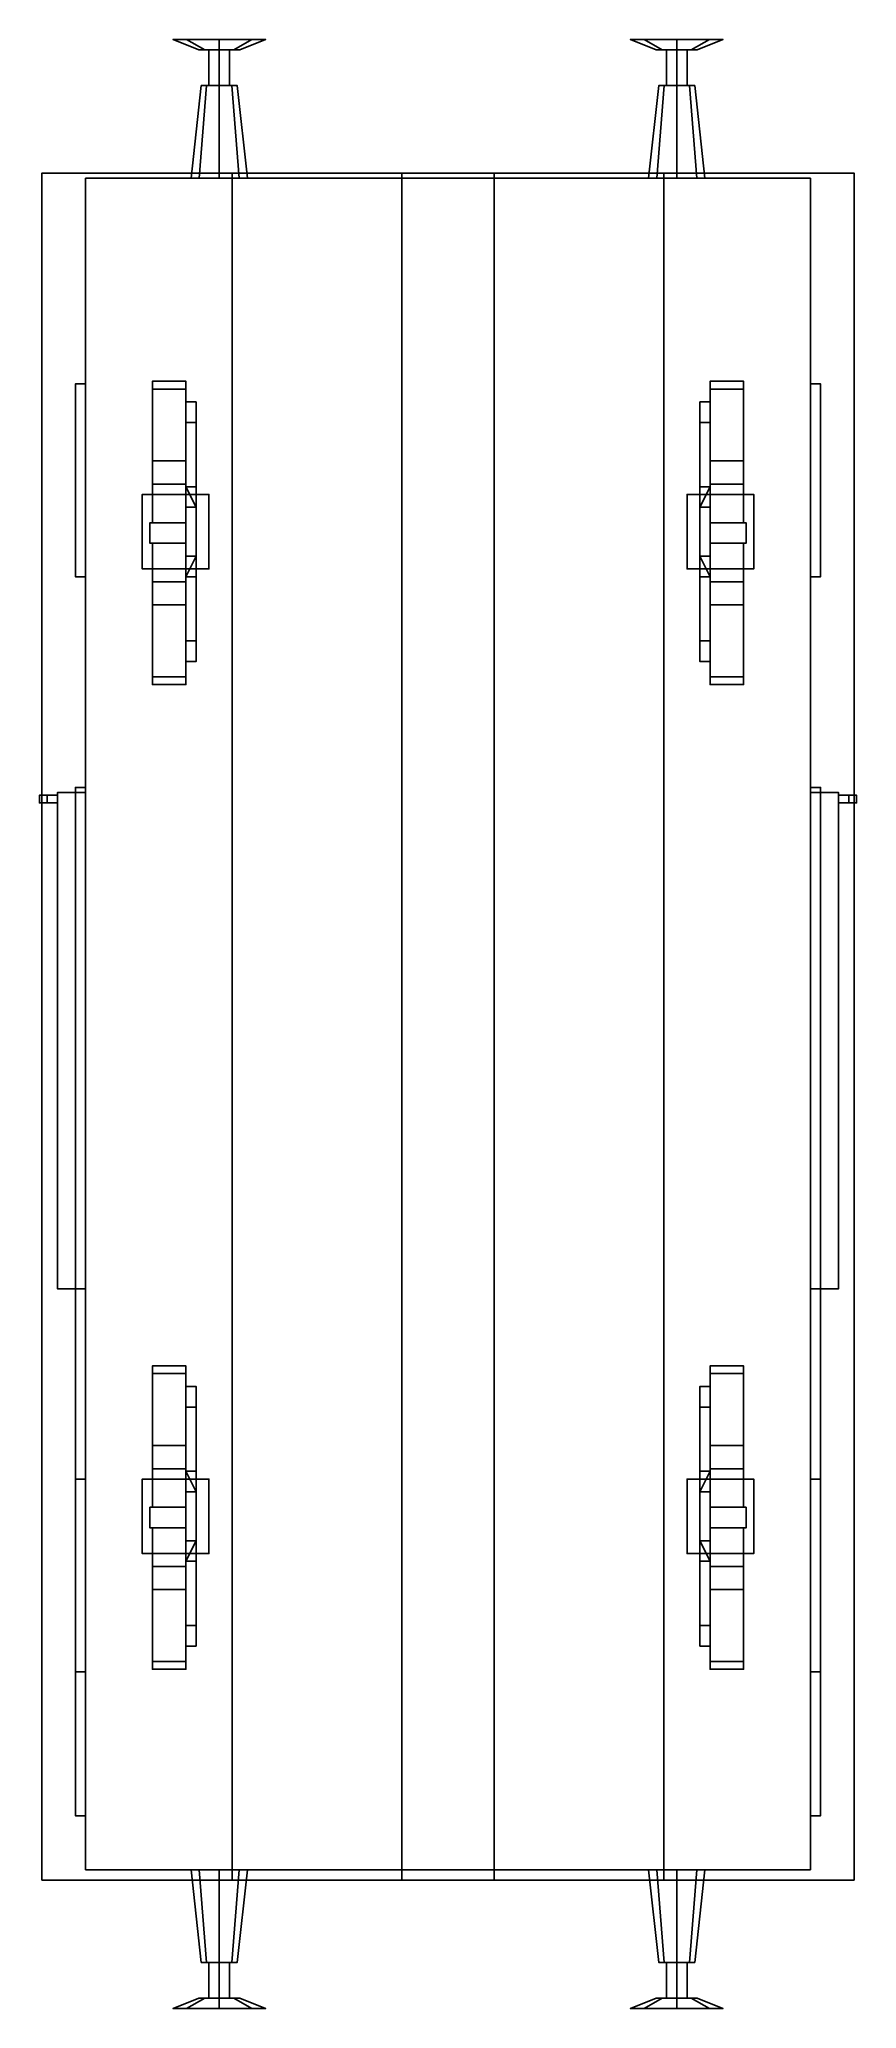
# Model space of a CAD drawing. Extents: x -1.59 to 1.59, y -3.83 to 3.83.
import ezdxf

# ---------------------------------------------------------------- set-up
doc = ezdxf.new("R2010")
doc.units = 0
doc.layers.get('0').update_dxf_attribs({"linetype": 'CONTINUOUS'})
doc.layers.add('BUFFER', color=1, linetype='CONTINUOUS')

msp = doc.modelspace()

# ---------------------------------------------------------------- linework, layer by layer
for points in [[(-1.58, 3.31, 3.48), (-1.58, -3.33, 3.48), (-0.84, -3.33, 3.61), (-0.84, 3.31, 3.61)], [(0.84, 3.31, 3.61), (1.58, 3.31, 3.48), (-1.58, 3.31, 3.48), (-0.84, 3.31, 3.61)], [(1.58, 3.31, 3.48), (1.58, -3.33, 3.48), (-1.58, -3.33, 3.48), (-1.58, 3.31, 3.48)], [(-0.84, 3.31, 3.61), (-0.84, -3.33, 3.61), (0.84, -3.33, 3.61), (0.84, 3.31, 3.61)], [(0.18, 3.31, 3.67), (0.84, 3.31, 3.61), (-0.84, 3.31, 3.61), (-0.18, 3.31, 3.67)], [(-0.84, 3.31, 3.61), (-0.84, -3.33, 3.61), (-0.18, -3.33, 3.67), (-0.18, 3.31, 3.67)], [(0.84, 3.31, 3.61), (0.84, -3.33, 3.61), (-0.84, -3.33, 3.61), (-0.84, 3.31, 3.61)], [(-0.18, 3.31, 3.67), (-0.18, -3.33, 3.67), (0.18, -3.33, 3.67), (0.18, 3.31, 3.67)], [(0.18, -3.33, 3.67), (0.84, -3.33, 3.61), (0.84, 3.31, 3.61), (0.18, 3.31, 3.67)], [(0.84, -3.33, 3.61), (1.58, -3.33, 3.48), (1.58, 3.31, 3.48), (0.84, 3.31, 3.61)], [(-1.41, 3.29, 0.96), (-1.41, -3.29, 0.96), (-1.41, -3.29, 3.48), (-1.41, 3.29, 3.48)], [(1.41, 3.29, 3.48), (1.41, 3.29, 0.96), (-1.41, 3.29, 0.96), (-1.41, 3.29, 3.48)], [(1.41, 3.29, 0.96), (1.41, -3.29, 0.96), (-1.41, -3.29, 0.96), (-1.41, 3.29, 0.96)], [(1.41, -3.29, 3.48), (1.41, -3.29, 0.96), (1.41, 3.29, 0.96), (1.41, 3.29, 3.48)], [(-1.45, 2.49, 2.98), (-1.45, 1.74, 2.98), (-1.45, 1.74, 3.41), (-1.45, 2.49, 3.41)], [(-1.41, 2.49, 3.41), (-1.41, 2.49, 2.98), (-1.45, 2.49, 2.98), (-1.45, 2.49, 3.41)], [(-1.41, 2.49, 2.98), (-1.41, 1.74, 2.98), (-1.45, 1.74, 2.98), (-1.45, 2.49, 2.98)], [(-1.45, 2.49, 3.41), (-1.45, 1.74, 3.41), (-1.41, 1.74, 3.41), (-1.41, 2.49, 3.41)], [(-1.02, 2.5, 0.96), (-1.02, 2.1, 0.72), (-1.15, 2.1, 0.72), (-1.15, 2.5, 0.96)], [(-1.15, 2.5, 0.96), (-1.15, 2.1, 0.72), (-1.15, 2.19, 0.84), (-1.15, 2.47, 0.96)], [(-1.15, 2.47, 0.96), (-1.15, 2.19, 0.84), (-1.02, 2.19, 0.84), (-1.02, 2.47, 0.96)], [(-1.02, 2.19, 0.84), (-1.02, 2.1, 0.72), (-1.02, 2.5, 0.96), (-1.02, 2.47, 0.96)], [(1.02, 2.5, 0.96), (1.02, 2.1, 0.72), (1.02, 2.19, 0.84), (1.02, 2.47, 0.96)], [(1.15, 2.5, 0.96), (1.15, 2.1, 0.72), (1.02, 2.1, 0.72), (1.02, 2.5, 0.96)], [(1.02, 2.47, 0.96), (1.02, 2.19, 0.84), (1.15, 2.19, 0.84), (1.15, 2.47, 0.96)], [(1.15, 2.19, 0.84), (1.15, 2.1, 0.72), (1.15, 2.5, 0.96), (1.15, 2.47, 0.96)], [(1.45, 2.49, 3.41), (1.45, 2.49, 2.98), (1.41, 2.49, 2.98), (1.41, 2.49, 3.41)], [(1.45, 2.49, 2.98), (1.45, 1.74, 2.98), (1.41, 1.74, 2.98), (1.41, 2.49, 2.98)], [(1.41, 2.49, 3.41), (1.41, 1.74, 3.41), (1.45, 1.74, 3.41), (1.45, 2.49, 3.41)], [(1.45, 1.74, 3.41), (1.45, 1.74, 2.98), (1.45, 2.49, 2.98), (1.45, 2.49, 3.41)], [(-1.02, 2.42, 0.96), (-1.02, 2.09, 0.43), (-1.02, 2.09, 0.57), (-1.02, 2.34, 0.96)], [(-0.98, 2.42, 0.96), (-0.98, 2.09, 0.43), (-1.02, 2.09, 0.43), (-1.02, 2.42, 0.96)], [(-0.98, 2.09, 0.57), (-0.98, 2.09, 0.43), (-0.98, 2.42, 0.96), (-0.98, 2.34, 0.96)], [(0.98, 2.42, 0.96), (0.98, 2.09, 0.43), (0.98, 2.09, 0.57), (0.98, 2.34, 0.96)], [(1.02, 2.42, 0.96), (1.02, 2.09, 0.43), (0.98, 2.09, 0.43), (0.98, 2.42, 0.96)], [(1.02, 2.09, 0.57), (1.02, 2.09, 0.43), (1.02, 2.42, 0.96), (1.02, 2.34, 0.96)], [(-1.02, 2.34, 0.96), (-1.02, 2.09, 0.57), (-0.98, 2.09, 0.57), (-0.98, 2.34, 0.96)], [(0.98, 2.34, 0.96), (0.98, 2.09, 0.57), (1.02, 2.09, 0.57), (1.02, 2.34, 0.96)], [(-1.15, 2.19, 0.84), (-1.15, 1.95, 0.84), (-1.02, 1.95, 0.84), (-1.02, 2.19, 0.84)], [(-1.15, 2.1, 0.72), (-1.15, 1.95, 0.72), (-1.15, 1.95, 0.84), (-1.15, 2.19, 0.84)], [(1.02, 2.1, 0.72), (1.02, 1.95, 0.72), (1.02, 1.95, 0.84), (1.02, 2.19, 0.84)], [(1.02, 2.19, 0.84), (1.02, 1.95, 0.84), (1.15, 1.95, 0.84), (1.15, 2.19, 0.84)], [(1.15, 1.95, 0.84), (1.15, 1.95, 0.72), (1.15, 2.1, 0.72), (1.15, 2.19, 0.84)], [(-1.02, 2.1, 0.72), (-1.02, 1.95, 0.72), (-1.15, 1.95, 0.72), (-1.15, 2.1, 0.72)], [(-0.98, 2.09, 0.96), (-0.98, 2.09, 0.31), (-1.02, 2.09, 0.31), (-1.02, 2.09, 0.96)], [(-1.02, 2.09, 0.96), (-1.02, 2.09, 0.76), (-1.02, 2.01, 0.76), (-1.02, 2.01, 0.96)], [(-1.02, 2.09, 0.76), (-1.02, 2.09, 0.31), (-1.02, 1.74, 0.31), (-1.02, 1.74, 0.76)], [(-1.02, 1.74, 0.31), (-1.02, 2.09, 0.31), (-0.98, 2.09, 0.31), (-0.98, 1.74, 0.31)], [(-0.98, 1.82, 0.76), (-0.98, 2.01, 0.76), (-1.02, 2.09, 0.76), (-1.02, 1.74, 0.76)], [(-0.98, 2.01, 0.76), (-0.98, 2.09, 0.76), (-0.98, 2.09, 0.96), (-0.98, 2.01, 0.96)], [(-0.98, 1.74, 0.31), (-0.98, 2.09, 0.31), (-0.98, 2.09, 0.76), (-0.98, 1.74, 0.76)], [(0.98, 2.09, 0.31), (0.98, 1.74, 0.31), (0.98, 1.74, 0.76), (0.98, 2.09, 0.76)], [(1.02, 2.09, 0.96), (1.02, 2.09, 0.31), (0.98, 2.09, 0.31), (0.98, 2.09, 0.96)], [(1.02, 2.09, 0.31), (1.02, 1.74, 0.31), (0.98, 1.74, 0.31), (0.98, 2.09, 0.31)], [(0.98, 2.01, 0.76), (0.98, 1.82, 0.76), (1.02, 1.74, 0.76), (1.02, 2.09, 0.76)], [(0.98, 2.09, 0.76), (0.98, 2.01, 0.76), (0.98, 2.01, 0.96), (0.98, 2.09, 0.96)], [(1.15, 2.1, 0.72), (1.15, 1.95, 0.72), (1.02, 1.95, 0.72), (1.02, 2.1, 0.72)], [(1.02, 1.74, 0.76), (1.02, 1.74, 0.31), (1.02, 2.09, 0.31), (1.02, 2.09, 0.76)], [(1.02, 2.01, 0.96), (1.02, 2.01, 0.76), (1.02, 2.09, 0.76), (1.02, 2.09, 0.96)], [(-1.19, 2.06, 0.71), (-1.19, 2.06, 0.43), (-1.19, 1.77, 0.43), (-1.19, 1.77, 0.71)], [(-0.93, 2.06, 0.71), (-0.93, 2.06, 0.43), (-1.19, 2.06, 0.43), (-1.19, 2.06, 0.71)], [(-1.19, 1.77, 0.43), (-1.19, 2.06, 0.43), (-0.93, 2.06, 0.43), (-0.93, 1.77, 0.43)], [(-0.93, 1.77, 0.71), (-0.93, 2.06, 0.71), (-1.19, 2.06, 0.71), (-1.19, 1.77, 0.71)], [(-1.02, 2.01, 0.96), (-1.02, 2.01, 0.76), (-0.98, 2.01, 0.76), (-0.98, 2.01, 0.96)], [(-0.93, 1.77, 0.43), (-0.93, 2.06, 0.43), (-0.93, 2.06, 0.71), (-0.93, 1.77, 0.71)], [(0.93, 2.06, 0.43), (0.93, 1.77, 0.43), (0.93, 1.77, 0.71), (0.93, 2.06, 0.71)], [(1.19, 2.06, 0.71), (1.19, 2.06, 0.43), (0.93, 2.06, 0.43), (0.93, 2.06, 0.71)], [(1.19, 2.06, 0.43), (1.19, 1.77, 0.43), (0.93, 1.77, 0.43), (0.93, 2.06, 0.43)], [(0.93, 2.06, 0.71), (0.93, 1.77, 0.71), (1.19, 1.77, 0.71), (1.19, 2.06, 0.71)], [(0.98, 2.01, 0.96), (0.98, 2.01, 0.76), (1.02, 2.01, 0.76), (1.02, 2.01, 0.96)], [(1.19, 1.77, 0.71), (1.19, 1.77, 0.43), (1.19, 2.06, 0.43), (1.19, 2.06, 0.71)], [(-1.02, 1.87, 0.85), (-1.02, 1.95, 0.85), (-1.16, 1.95, 0.85), (-1.16, 1.87, 0.85)], [(-1.16, 1.95, 0.85), (-1.16, 1.95, 0.71), (-1.16, 1.87, 0.71), (-1.16, 1.87, 0.85)], [(-1.02, 1.95, 0.85), (-1.02, 1.95, 0.71), (-1.16, 1.95, 0.71), (-1.16, 1.95, 0.85)], [(-1.02, 1.87, 0.71), (-1.02, 1.95, 0.71), (-1.02, 1.95, 0.85), (-1.02, 1.87, 0.85)], [(1.16, 1.95, 0.85), (1.16, 1.95, 0.71), (1.02, 1.95, 0.71), (1.02, 1.95, 0.85)], [(1.02, 1.95, 0.71), (1.02, 1.87, 0.71), (1.02, 1.87, 0.85), (1.02, 1.95, 0.85)], [(1.02, 1.95, 0.85), (1.02, 1.87, 0.85), (1.16, 1.87, 0.85), (1.16, 1.95, 0.85)], [(1.16, 1.87, 0.85), (1.16, 1.87, 0.71), (1.16, 1.95, 0.71), (1.16, 1.95, 0.85)], [(-1.16, 1.87, 0.85), (-1.16, 1.87, 0.71), (-1.02, 1.87, 0.71), (-1.02, 1.87, 0.85)], [(-1.15, 1.87, 0.84), (-1.15, 1.87, 0.72), (-1.15, 1.72, 0.72), (-1.15, 1.63, 0.84)], [(-1.15, 1.72, 0.72), (-1.15, 1.87, 0.72), (-1.02, 1.87, 0.72), (-1.02, 1.72, 0.72)], [(-1.02, 1.63, 0.84), (-1.02, 1.87, 0.84), (-1.15, 1.87, 0.84), (-1.15, 1.63, 0.84)], [(1.02, 1.87, 0.85), (1.02, 1.87, 0.71), (1.16, 1.87, 0.71), (1.16, 1.87, 0.85)], [(1.02, 1.87, 0.84), (1.02, 1.87, 0.72), (1.02, 1.72, 0.72), (1.02, 1.63, 0.84)], [(1.02, 1.72, 0.72), (1.02, 1.87, 0.72), (1.15, 1.87, 0.72), (1.15, 1.72, 0.72)], [(1.15, 1.63, 0.84), (1.15, 1.87, 0.84), (1.02, 1.87, 0.84), (1.02, 1.63, 0.84)], [(1.15, 1.72, 0.72), (1.15, 1.87, 0.72), (1.15, 1.87, 0.84), (1.15, 1.63, 0.84)], [(-1.19, 1.77, 0.71), (-1.19, 1.77, 0.43), (-0.93, 1.77, 0.43), (-0.93, 1.77, 0.71)], [(-1.02, 1.82, 0.96), (-1.02, 1.82, 0.76), (-1.02, 1.74, 0.76), (-1.02, 1.74, 0.96)], [(-0.98, 1.82, 0.96), (-0.98, 1.82, 0.76), (-1.02, 1.82, 0.76), (-1.02, 1.82, 0.96)], [(-0.98, 1.74, 0.76), (-0.98, 1.82, 0.76), (-0.98, 1.82, 0.96), (-0.98, 1.74, 0.96)], [(0.93, 1.77, 0.71), (0.93, 1.77, 0.43), (1.19, 1.77, 0.43), (1.19, 1.77, 0.71)], [(0.98, 1.82, 0.76), (0.98, 1.74, 0.76), (0.98, 1.74, 0.96), (0.98, 1.82, 0.96)], [(1.02, 1.82, 0.96), (1.02, 1.82, 0.76), (0.98, 1.82, 0.76), (0.98, 1.82, 0.96)], [(1.02, 1.74, 0.96), (1.02, 1.74, 0.76), (1.02, 1.82, 0.76), (1.02, 1.82, 0.96)], [(-1.45, 1.74, 3.41), (-1.45, 1.74, 2.98), (-1.41, 1.74, 2.98), (-1.41, 1.74, 3.41)], [(-1.15, 1.63, 0.84), (-1.15, 1.72, 0.72), (-1.15, 1.32, 0.96), (-1.15, 1.35, 0.96)], [(-1.15, 1.32, 0.96), (-1.15, 1.72, 0.72), (-1.02, 1.72, 0.72), (-1.02, 1.32, 0.96)], [(-1.02, 1.74, 0.96), (-1.02, 1.74, 0.31), (-0.98, 1.74, 0.31), (-0.98, 1.74, 0.96)], [(-1.02, 1.74, 0.57), (-1.02, 1.74, 0.43), (-1.02, 1.41, 0.96), (-1.02, 1.49, 0.96)], [(-1.02, 1.41, 0.96), (-1.02, 1.74, 0.43), (-0.98, 1.74, 0.43), (-0.98, 1.41, 0.96)], [(-0.98, 1.49, 0.96), (-0.98, 1.74, 0.57), (-1.02, 1.74, 0.57), (-1.02, 1.49, 0.96)], [(-1.02, 1.32, 0.96), (-1.02, 1.72, 0.72), (-1.02, 1.63, 0.84), (-1.02, 1.35, 0.96)], [(-0.98, 1.41, 0.96), (-0.98, 1.74, 0.43), (-0.98, 1.74, 0.57), (-0.98, 1.49, 0.96)], [(0.98, 1.74, 0.96), (0.98, 1.74, 0.31), (1.02, 1.74, 0.31), (1.02, 1.74, 0.96)], [(0.98, 1.74, 0.57), (0.98, 1.74, 0.43), (0.98, 1.41, 0.96), (0.98, 1.49, 0.96)], [(0.98, 1.41, 0.96), (0.98, 1.74, 0.43), (1.02, 1.74, 0.43), (1.02, 1.41, 0.96)], [(1.02, 1.49, 0.96), (1.02, 1.74, 0.57), (0.98, 1.74, 0.57), (0.98, 1.49, 0.96)], [(1.02, 1.41, 0.96), (1.02, 1.74, 0.43), (1.02, 1.74, 0.57), (1.02, 1.49, 0.96)], [(1.02, 1.63, 0.84), (1.02, 1.72, 0.72), (1.02, 1.32, 0.96), (1.02, 1.35, 0.96)], [(1.02, 1.32, 0.96), (1.02, 1.72, 0.72), (1.15, 1.72, 0.72), (1.15, 1.32, 0.96)], [(1.15, 1.32, 0.96), (1.15, 1.72, 0.72), (1.15, 1.63, 0.84), (1.15, 1.35, 0.96)], [(1.41, 1.74, 3.41), (1.41, 1.74, 2.98), (1.45, 1.74, 2.98), (1.45, 1.74, 3.41)], [(-1.02, 1.35, 0.96), (-1.02, 1.63, 0.84), (-1.15, 1.63, 0.84), (-1.15, 1.35, 0.96)], [(1.15, 1.35, 0.96), (1.15, 1.63, 0.84), (1.02, 1.63, 0.84), (1.02, 1.35, 0.96)], [(-1.45, 0.92, 3.41), (-1.45, -3.08, 3.41), (-1.45, -3.08, 3.48), (-1.45, 0.92, 3.48)], [(-1.41, 0.92, 3.48), (-1.41, 0.92, 3.41), (-1.45, 0.92, 3.41), (-1.45, 0.92, 3.48)], [(-1.41, 0.92, 3.41), (-1.41, -3.08, 3.41), (-1.45, -3.08, 3.41), (-1.45, 0.92, 3.41)], [(-1.45, 0.92, 1.23), (-1.45, -3.08, 1.23), (-1.45, -3.08, 1.3), (-1.45, 0.92, 1.3)], [(-1.41, 0.92, 1.3), (-1.41, 0.92, 1.23), (-1.45, 0.92, 1.23), (-1.45, 0.92, 1.3)], [(-1.41, 0.92, 1.23), (-1.41, -3.08, 1.23), (-1.45, -3.08, 1.23), (-1.45, 0.92, 1.23)], [(-1.45, 0.92, 1.3), (-1.45, -3.08, 1.3), (-1.41, -3.08, 1.3), (-1.41, 0.92, 1.3)], [(-1.41, -3.08, 3.48), (-1.41, -3.08, 3.41), (-1.41, 0.92, 3.41), (-1.41, 0.92, 3.48)], [(1.41, 0.92, 3.41), (1.41, -3.08, 3.41), (1.41, -3.08, 3.48), (1.41, 0.92, 3.48)], [(1.45, 0.92, 3.48), (1.45, 0.92, 3.41), (1.41, 0.92, 3.41), (1.41, 0.92, 3.48)], [(1.45, 0.92, 3.41), (1.45, -3.08, 3.41), (1.41, -3.08, 3.41), (1.41, 0.92, 3.41)], [(1.45, 0.92, 1.3), (1.45, 0.92, 1.23), (1.41, 0.92, 1.23), (1.41, 0.92, 1.3)], [(1.45, 0.92, 1.23), (1.45, -3.08, 1.23), (1.41, -3.08, 1.23), (1.41, 0.92, 1.23)], [(1.41, 0.92, 1.3), (1.41, -3.08, 1.3), (1.45, -3.08, 1.3), (1.45, 0.92, 1.3)], [(1.45, -3.08, 3.48), (1.45, -3.08, 3.41), (1.45, 0.92, 3.41), (1.45, 0.92, 3.48)], [(1.45, -3.08, 1.3), (1.45, -3.08, 1.23), (1.45, 0.92, 1.23), (1.45, 0.92, 1.3)], [(-1.56, 0.89, 1.85), (-1.56, 0.89, 1.35), (-1.59, 0.89, 1.44), (-1.59, 0.89, 1.79)], [(-1.59, 0.86, 1.44), (-1.59, 0.89, 1.44), (-1.56, 0.89, 1.35), (-1.56, 0.86, 1.35)], [(-1.59, 0.89, 1.79), (-1.59, 0.89, 1.44), (-1.59, 0.86, 1.44), (-1.59, 0.86, 1.79)], [(-1.56, 0.86, 1.85), (-1.56, 0.89, 1.85), (-1.59, 0.89, 1.79), (-1.59, 0.86, 1.79)], [(-1.59, 0.86, 1.79), (-1.59, 0.86, 1.44), (-1.56, 0.86, 1.35), (-1.56, 0.86, 1.85)], [(-1.56, 0.86, 1.42), (-1.56, 0.89, 1.42), (-1.56, 0.89, 1.78), (-1.56, 0.86, 1.78)], [(-1.52, 0.86, 1.42), (-1.52, 0.89, 1.42), (-1.56, 0.89, 1.42), (-1.56, 0.86, 1.42)], [(-1.56, 0.86, 1.35), (-1.56, 0.89, 1.35), (-1.52, 0.89, 1.35), (-1.52, 0.86, 1.35)], [(-1.52, 0.89, 1.42), (-1.52, 0.89, 1.35), (-1.56, 0.89, 1.35), (-1.56, 0.89, 1.42)], [(-1.56, 0.86, 1.78), (-1.56, 0.89, 1.78), (-1.52, 0.89, 1.78), (-1.52, 0.86, 1.78)], [(-1.52, 0.89, 1.85), (-1.52, 0.89, 1.78), (-1.56, 0.89, 1.78), (-1.56, 0.89, 1.85)], [(-1.52, 0.86, 1.85), (-1.52, 0.89, 1.85), (-1.56, 0.89, 1.85), (-1.56, 0.86, 1.85)], [(-1.56, 0.86, 1.42), (-1.56, 0.86, 1.35), (-1.52, 0.86, 1.35), (-1.52, 0.86, 1.42)], [(-1.56, 0.86, 1.85), (-1.56, 0.86, 1.78), (-1.52, 0.86, 1.78), (-1.52, 0.86, 1.85)], [(-1.52, 0.9, 1.3), (-1.52, -1.03, 1.3), (-1.52, -1.03, 3.41), (-1.52, 0.9, 3.41)], [(-1.41, 0.9, 3.41), (-1.41, 0.9, 1.3), (-1.52, 0.9, 1.3), (-1.52, 0.9, 3.41)], [(1.52, 0.9, 3.41), (1.52, 0.9, 1.3), (1.41, 0.9, 1.3), (1.41, 0.9, 3.41)], [(1.52, -1.03, 3.41), (1.52, -1.03, 1.3), (1.52, 0.9, 1.3), (1.52, 0.9, 3.41)], [(1.56, 0.89, 1.85), (1.56, 0.89, 1.78), (1.52, 0.89, 1.78), (1.52, 0.89, 1.85)], [(1.56, 0.89, 1.78), (1.56, 0.86, 1.78), (1.52, 0.86, 1.78), (1.52, 0.89, 1.78)], [(1.52, 0.89, 1.85), (1.52, 0.86, 1.85), (1.56, 0.86, 1.85), (1.56, 0.89, 1.85)], [(1.56, 0.89, 1.42), (1.56, 0.89, 1.35), (1.52, 0.89, 1.35), (1.52, 0.89, 1.42)], [(1.56, 0.89, 1.35), (1.56, 0.86, 1.35), (1.52, 0.86, 1.35), (1.52, 0.89, 1.35)], [(1.52, 0.89, 1.42), (1.52, 0.86, 1.42), (1.56, 0.86, 1.42), (1.56, 0.89, 1.42)], [(1.52, 0.86, 1.85), (1.52, 0.86, 1.78), (1.56, 0.86, 1.78), (1.56, 0.86, 1.85)], [(1.52, 0.86, 1.42), (1.52, 0.86, 1.35), (1.56, 0.86, 1.35), (1.56, 0.86, 1.42)], [(1.59, 0.89, 1.79), (1.59, 0.89, 1.44), (1.56, 0.89, 1.35), (1.56, 0.89, 1.85)], [(1.56, 0.89, 1.42), (1.56, 0.86, 1.42), (1.56, 0.86, 1.78), (1.56, 0.89, 1.78)], [(1.59, 0.89, 1.44), (1.59, 0.86, 1.44), (1.56, 0.86, 1.35), (1.56, 0.89, 1.35)], [(1.56, 0.89, 1.85), (1.56, 0.86, 1.85), (1.59, 0.86, 1.79), (1.59, 0.89, 1.79)], [(1.56, 0.86, 1.85), (1.56, 0.86, 1.35), (1.59, 0.86, 1.44), (1.59, 0.86, 1.79)], [(1.59, 0.86, 1.79), (1.59, 0.86, 1.44), (1.59, 0.89, 1.44), (1.59, 0.89, 1.79)], [(-1.52, -1.03, 3.41), (-1.52, -1.03, 1.3), (-1.41, -1.03, 1.3), (-1.41, -1.03, 3.41)], [(1.41, -1.03, 3.41), (1.41, -1.03, 1.3), (1.52, -1.03, 1.3), (1.52, -1.03, 3.41)], [(-1.15, -1.33, 0.96), (-1.15, -1.73, 0.72), (-1.15, -1.64, 0.84), (-1.15, -1.36, 0.96)], [(-1.02, -1.33, 0.96), (-1.02, -1.73, 0.72), (-1.15, -1.73, 0.72), (-1.15, -1.33, 0.96)], [(-1.15, -1.36, 0.96), (-1.15, -1.64, 0.84), (-1.02, -1.64, 0.84), (-1.02, -1.36, 0.96)], [(-1.02, -1.64, 0.84), (-1.02, -1.73, 0.72), (-1.02, -1.33, 0.96), (-1.02, -1.36, 0.96)], [(1.15, -1.33, 0.96), (1.15, -1.73, 0.72), (1.02, -1.73, 0.72), (1.02, -1.33, 0.96)], [(1.02, -1.33, 0.96), (1.02, -1.73, 0.72), (1.02, -1.64, 0.84), (1.02, -1.36, 0.96)], [(1.02, -1.36, 0.96), (1.02, -1.64, 0.84), (1.15, -1.64, 0.84), (1.15, -1.36, 0.96)], [(1.15, -1.64, 0.84), (1.15, -1.73, 0.72), (1.15, -1.33, 0.96), (1.15, -1.36, 0.96)], [(-1.02, -1.41, 0.96), (-1.02, -1.74, 0.43), (-1.02, -1.74, 0.57), (-1.02, -1.49, 0.96)], [(-0.98, -1.41, 0.96), (-0.98, -1.74, 0.43), (-1.02, -1.74, 0.43), (-1.02, -1.41, 0.96)], [(-0.98, -1.74, 0.57), (-0.98, -1.74, 0.43), (-0.98, -1.41, 0.96), (-0.98, -1.49, 0.96)], [(1.02, -1.41, 0.96), (1.02, -1.74, 0.43), (0.98, -1.74, 0.43), (0.98, -1.41, 0.96)], [(0.98, -1.41, 0.96), (0.98, -1.74, 0.43), (0.98, -1.74, 0.57), (0.98, -1.49, 0.96)], [(1.02, -1.74, 0.57), (1.02, -1.74, 0.43), (1.02, -1.41, 0.96), (1.02, -1.49, 0.96)], [(-1.02, -1.49, 0.96), (-1.02, -1.74, 0.57), (-0.98, -1.74, 0.57), (-0.98, -1.49, 0.96)], [(0.98, -1.49, 0.96), (0.98, -1.74, 0.57), (1.02, -1.74, 0.57), (1.02, -1.49, 0.96)], [(-1.15, -1.73, 0.72), (-1.15, -1.88, 0.72), (-1.15, -1.88, 0.84), (-1.15, -1.64, 0.84)], [(-1.15, -1.64, 0.84), (-1.15, -1.88, 0.84), (-1.02, -1.88, 0.84), (-1.02, -1.64, 0.84)], [(1.02, -1.64, 0.84), (1.02, -1.88, 0.84), (1.15, -1.88, 0.84), (1.15, -1.64, 0.84)], [(1.02, -1.73, 0.72), (1.02, -1.88, 0.72), (1.02, -1.88, 0.84), (1.02, -1.64, 0.84)], [(1.15, -1.88, 0.84), (1.15, -1.88, 0.72), (1.15, -1.73, 0.72), (1.15, -1.64, 0.84)], [(-1.02, -1.73, 0.72), (-1.02, -1.88, 0.72), (-1.15, -1.88, 0.72), (-1.15, -1.73, 0.72)], [(-0.98, -1.74, 0.96), (-0.98, -1.74, 0.31), (-1.02, -1.74, 0.31), (-1.02, -1.74, 0.96)], [(-1.02, -1.74, 0.96), (-1.02, -1.74, 0.76), (-1.02, -1.82, 0.76), (-1.02, -1.82, 0.96)], [(-1.02, -1.74, 0.76), (-1.02, -1.74, 0.31), (-1.02, -2.09, 0.31), (-1.02, -2.09, 0.76)], [(-1.02, -2.09, 0.31), (-1.02, -1.74, 0.31), (-0.98, -1.74, 0.31), (-0.98, -2.09, 0.31)], [(-0.98, -2.01, 0.76), (-0.98, -1.82, 0.76), (-1.02, -1.74, 0.76), (-1.02, -2.09, 0.76)], [(-0.98, -1.82, 0.76), (-0.98, -1.74, 0.76), (-0.98, -1.74, 0.96), (-0.98, -1.82, 0.96)], [(-0.98, -2.09, 0.31), (-0.98, -1.74, 0.31), (-0.98, -1.74, 0.76), (-0.98, -2.09, 0.76)], [(1.02, -1.74, 0.96), (1.02, -1.74, 0.31), (0.98, -1.74, 0.31), (0.98, -1.74, 0.96)], [(0.98, -1.74, 0.76), (0.98, -1.82, 0.76), (0.98, -1.82, 0.96), (0.98, -1.74, 0.96)], [(0.98, -1.74, 0.31), (0.98, -2.09, 0.31), (0.98, -2.09, 0.76), (0.98, -1.74, 0.76)], [(1.02, -1.74, 0.31), (1.02, -2.09, 0.31), (0.98, -2.09, 0.31), (0.98, -1.74, 0.31)], [(0.98, -1.82, 0.76), (0.98, -2.01, 0.76), (1.02, -2.09, 0.76), (1.02, -1.74, 0.76)], [(1.15, -1.73, 0.72), (1.15, -1.88, 0.72), (1.02, -1.88, 0.72), (1.02, -1.73, 0.72)], [(1.02, -1.82, 0.96), (1.02, -1.82, 0.76), (1.02, -1.74, 0.76), (1.02, -1.74, 0.96)], [(1.02, -2.09, 0.76), (1.02, -2.09, 0.31), (1.02, -1.74, 0.31), (1.02, -1.74, 0.76)], [(-1.45, -1.77, 2.98), (-1.45, -2.52, 2.98), (-1.45, -2.52, 3.41), (-1.45, -1.77, 3.41)], [(-1.41, -1.77, 2.98), (-1.41, -2.52, 2.98), (-1.45, -2.52, 2.98), (-1.45, -1.77, 2.98)], [(-1.41, -1.77, 3.41), (-1.41, -1.77, 2.98), (-1.45, -1.77, 2.98), (-1.45, -1.77, 3.41)], [(-1.45, -1.77, 3.41), (-1.45, -2.52, 3.41), (-1.41, -2.52, 3.41), (-1.41, -1.77, 3.41)], [(-1.19, -1.77, 0.71), (-1.19, -1.77, 0.43), (-1.19, -2.06, 0.43), (-1.19, -2.06, 0.71)], [(-0.93, -1.77, 0.71), (-0.93, -1.77, 0.43), (-1.19, -1.77, 0.43), (-1.19, -1.77, 0.71)], [(-1.19, -2.06, 0.43), (-1.19, -1.77, 0.43), (-0.93, -1.77, 0.43), (-0.93, -2.06, 0.43)], [(-0.93, -2.06, 0.71), (-0.93, -1.77, 0.71), (-1.19, -1.77, 0.71), (-1.19, -2.06, 0.71)], [(-1.02, -1.82, 0.96), (-1.02, -1.82, 0.76), (-0.98, -1.82, 0.76), (-0.98, -1.82, 0.96)], [(-0.93, -2.06, 0.43), (-0.93, -1.77, 0.43), (-0.93, -1.77, 0.71), (-0.93, -2.06, 0.71)], [(0.93, -1.77, 0.43), (0.93, -2.06, 0.43), (0.93, -2.06, 0.71), (0.93, -1.77, 0.71)], [(1.19, -1.77, 0.71), (1.19, -1.77, 0.43), (0.93, -1.77, 0.43), (0.93, -1.77, 0.71)], [(1.19, -1.77, 0.43), (1.19, -2.06, 0.43), (0.93, -2.06, 0.43), (0.93, -1.77, 0.43)], [(0.93, -1.77, 0.71), (0.93, -2.06, 0.71), (1.19, -2.06, 0.71), (1.19, -1.77, 0.71)], [(0.98, -1.82, 0.96), (0.98, -1.82, 0.76), (1.02, -1.82, 0.76), (1.02, -1.82, 0.96)], [(1.19, -2.06, 0.71), (1.19, -2.06, 0.43), (1.19, -1.77, 0.43), (1.19, -1.77, 0.71)], [(1.45, -1.77, 2.98), (1.45, -2.52, 2.98), (1.41, -2.52, 2.98), (1.41, -1.77, 2.98)], [(1.45, -1.77, 3.41), (1.45, -1.77, 2.98), (1.41, -1.77, 2.98), (1.41, -1.77, 3.41)], [(1.41, -1.77, 3.41), (1.41, -2.52, 3.41), (1.45, -2.52, 3.41), (1.45, -1.77, 3.41)], [(1.45, -2.52, 3.41), (1.45, -2.52, 2.98), (1.45, -1.77, 2.98), (1.45, -1.77, 3.41)], [(-1.02, -1.88, 0.85), (-1.02, -1.88, 0.71), (-1.16, -1.88, 0.71), (-1.16, -1.88, 0.85)], [(-1.16, -1.88, 0.85), (-1.16, -1.88, 0.71), (-1.16, -1.96, 0.71), (-1.16, -1.96, 0.85)], [(-1.02, -1.96, 0.85), (-1.02, -1.88, 0.85), (-1.16, -1.88, 0.85), (-1.16, -1.96, 0.85)], [(-1.02, -1.96, 0.71), (-1.02, -1.88, 0.71), (-1.02, -1.88, 0.85), (-1.02, -1.96, 0.85)], [(1.02, -1.88, 0.85), (1.02, -1.96, 0.85), (1.16, -1.96, 0.85), (1.16, -1.88, 0.85)], [(1.16, -1.88, 0.85), (1.16, -1.88, 0.71), (1.02, -1.88, 0.71), (1.02, -1.88, 0.85)], [(1.02, -1.88, 0.71), (1.02, -1.96, 0.71), (1.02, -1.96, 0.85), (1.02, -1.88, 0.85)], [(1.16, -1.96, 0.85), (1.16, -1.96, 0.71), (1.16, -1.88, 0.71), (1.16, -1.88, 0.85)], [(-1.16, -1.96, 0.85), (-1.16, -1.96, 0.71), (-1.02, -1.96, 0.71), (-1.02, -1.96, 0.85)], [(-1.02, -2.2, 0.84), (-1.02, -1.96, 0.84), (-1.15, -1.96, 0.84), (-1.15, -2.2, 0.84)], [(-1.15, -2.11, 0.72), (-1.15, -1.96, 0.72), (-1.02, -1.96, 0.72), (-1.02, -2.11, 0.72)], [(-1.15, -1.96, 0.84), (-1.15, -1.96, 0.72), (-1.15, -2.11, 0.72), (-1.15, -2.2, 0.84)], [(1.02, -2.11, 0.72), (1.02, -1.96, 0.72), (1.15, -1.96, 0.72), (1.15, -2.11, 0.72)], [(1.02, -1.96, 0.84), (1.02, -1.96, 0.72), (1.02, -2.11, 0.72), (1.02, -2.2, 0.84)], [(1.15, -2.2, 0.84), (1.15, -1.96, 0.84), (1.02, -1.96, 0.84), (1.02, -2.2, 0.84)], [(1.02, -1.96, 0.85), (1.02, -1.96, 0.71), (1.16, -1.96, 0.71), (1.16, -1.96, 0.85)], [(1.15, -2.11, 0.72), (1.15, -1.96, 0.72), (1.15, -1.96, 0.84), (1.15, -2.2, 0.84)], [(-1.19, -2.06, 0.71), (-1.19, -2.06, 0.43), (-0.93, -2.06, 0.43), (-0.93, -2.06, 0.71)], [(-1.02, -2.01, 0.96), (-1.02, -2.01, 0.76), (-1.02, -2.09, 0.76), (-1.02, -2.09, 0.96)], [(-0.98, -2.01, 0.96), (-0.98, -2.01, 0.76), (-1.02, -2.01, 0.76), (-1.02, -2.01, 0.96)], [(-0.98, -2.09, 0.76), (-0.98, -2.01, 0.76), (-0.98, -2.01, 0.96), (-0.98, -2.09, 0.96)], [(0.93, -2.06, 0.71), (0.93, -2.06, 0.43), (1.19, -2.06, 0.43), (1.19, -2.06, 0.71)], [(1.02, -2.01, 0.96), (1.02, -2.01, 0.76), (0.98, -2.01, 0.76), (0.98, -2.01, 0.96)], [(0.98, -2.01, 0.76), (0.98, -2.09, 0.76), (0.98, -2.09, 0.96), (0.98, -2.01, 0.96)], [(1.02, -2.09, 0.96), (1.02, -2.09, 0.76), (1.02, -2.01, 0.76), (1.02, -2.01, 0.96)], [(-1.15, -2.51, 0.96), (-1.15, -2.11, 0.72), (-1.02, -2.11, 0.72), (-1.02, -2.51, 0.96)], [(-1.15, -2.2, 0.84), (-1.15, -2.11, 0.72), (-1.15, -2.51, 0.96), (-1.15, -2.48, 0.96)], [(-1.02, -2.09, 0.96), (-1.02, -2.09, 0.31), (-0.98, -2.09, 0.31), (-0.98, -2.09, 0.96)], [(-1.02, -2.09, 0.57), (-1.02, -2.09, 0.43), (-1.02, -2.42, 0.96), (-1.02, -2.34, 0.96)], [(-1.02, -2.42, 0.96), (-1.02, -2.09, 0.43), (-0.98, -2.09, 0.43), (-0.98, -2.42, 0.96)], [(-0.98, -2.34, 0.96), (-0.98, -2.09, 0.57), (-1.02, -2.09, 0.57), (-1.02, -2.34, 0.96)], [(-1.02, -2.51, 0.96), (-1.02, -2.11, 0.72), (-1.02, -2.2, 0.84), (-1.02, -2.48, 0.96)], [(-0.98, -2.42, 0.96), (-0.98, -2.09, 0.43), (-0.98, -2.09, 0.57), (-0.98, -2.34, 0.96)], [(0.98, -2.09, 0.96), (0.98, -2.09, 0.31), (1.02, -2.09, 0.31), (1.02, -2.09, 0.96)], [(0.98, -2.09, 0.57), (0.98, -2.09, 0.43), (0.98, -2.42, 0.96), (0.98, -2.34, 0.96)], [(0.98, -2.42, 0.96), (0.98, -2.09, 0.43), (1.02, -2.09, 0.43), (1.02, -2.42, 0.96)], [(1.02, -2.34, 0.96), (1.02, -2.09, 0.57), (0.98, -2.09, 0.57), (0.98, -2.34, 0.96)], [(1.02, -2.42, 0.96), (1.02, -2.09, 0.43), (1.02, -2.09, 0.57), (1.02, -2.34, 0.96)], [(1.02, -2.51, 0.96), (1.02, -2.11, 0.72), (1.15, -2.11, 0.72), (1.15, -2.51, 0.96)], [(1.02, -2.2, 0.84), (1.02, -2.11, 0.72), (1.02, -2.51, 0.96), (1.02, -2.48, 0.96)], [(1.15, -2.51, 0.96), (1.15, -2.11, 0.72), (1.15, -2.2, 0.84), (1.15, -2.48, 0.96)], [(-1.02, -2.48, 0.96), (-1.02, -2.2, 0.84), (-1.15, -2.2, 0.84), (-1.15, -2.48, 0.96)], [(1.15, -2.48, 0.96), (1.15, -2.2, 0.84), (1.02, -2.2, 0.84), (1.02, -2.48, 0.96)], [(-1.45, -2.52, 3.41), (-1.45, -2.52, 2.98), (-1.41, -2.52, 2.98), (-1.41, -2.52, 3.41)], [(1.41, -2.52, 3.41), (1.41, -2.52, 2.98), (1.45, -2.52, 2.98), (1.45, -2.52, 3.41)], [(-1.45, -3.08, 3.48), (-1.45, -3.08, 3.41), (-1.41, -3.08, 3.41), (-1.41, -3.08, 3.48)], [(-1.45, -3.08, 1.3), (-1.45, -3.08, 1.23), (-1.41, -3.08, 1.23), (-1.41, -3.08, 1.3)], [(1.41, -3.08, 3.48), (1.41, -3.08, 3.41), (1.45, -3.08, 3.41), (1.45, -3.08, 3.48)], [(1.41, -3.08, 1.3), (1.41, -3.08, 1.23), (1.45, -3.08, 1.23), (1.45, -3.08, 1.3)], [(-1.41, -3.29, 3.48), (-1.41, -3.29, 0.96), (1.41, -3.29, 0.96), (1.41, -3.29, 3.48)], [(-0.84, -3.33, 3.61), (-1.58, -3.33, 3.48), (1.58, -3.33, 3.48), (0.84, -3.33, 3.61)], [(-0.18, -3.33, 3.67), (-0.84, -3.33, 3.61), (0.84, -3.33, 3.61), (0.18, -3.33, 3.67)]]:
    msp.add_3dface(points)
at = {"layer": 'BUFFER'}
for points in [[(-0.97, 3.79, 1.08), (-0.9466, 3.79, 1.1366), (-1.0173, 3.83, 1.2073), (-1.07, 3.83, 1.08)], [(-1.0173, 3.83, 1.2073), (-0.89, 3.83, 0.9), (-1.0173, 3.83, 0.9527), (-1.07, 3.83, 1.08)], [(-0.9466, 3.79, 1.0234), (-0.97, 3.79, 1.08), (-1.07, 3.83, 1.08), (-1.0173, 3.83, 0.9527)], [(-0.9466, 3.79, 1.1366), (-0.89, 3.79, 1.16), (-0.89, 3.83, 1.26), (-1.0173, 3.83, 1.2073)], [(-0.89, 3.83, 1.26), (-0.7627, 3.83, 0.9527), (-0.89, 3.83, 0.9), (-1.0173, 3.83, 1.2073)], [(-0.89, 3.79, 1), (-0.9466, 3.79, 1.0234), (-1.0173, 3.83, 0.9527), (-0.89, 3.83, 0.9)], [(-0.89, 3.79, 1.16), (-0.8334, 3.79, 1.1366), (-0.7627, 3.83, 1.2073), (-0.89, 3.83, 1.26)], [(-0.7627, 3.83, 1.2073), (-0.71, 3.83, 1.08), (-0.7627, 3.83, 0.9527), (-0.89, 3.83, 1.26)], [(-0.8334, 3.79, 1.0234), (-0.89, 3.79, 1), (-0.89, 3.83, 0.9), (-0.7627, 3.83, 0.9527)], [(-0.8334, 3.79, 1.1366), (-0.81, 3.79, 1.08), (-0.71, 3.83, 1.08), (-0.7627, 3.83, 1.2073)], [(-0.81, 3.79, 1.08), (-0.8334, 3.79, 1.0234), (-0.7627, 3.83, 0.9527), (-0.71, 3.83, 1.08)], [(0.8334, 3.79, 1.0234), (0.81, 3.79, 1.08), (0.71, 3.83, 1.08), (0.7627, 3.83, 0.9527)], [(0.81, 3.79, 1.08), (0.8334, 3.79, 1.1366), (0.7627, 3.83, 1.2073), (0.71, 3.83, 1.08)], [(0.7627, 3.83, 1.2073), (0.89, 3.83, 0.9), (0.7627, 3.83, 0.9527), (0.71, 3.83, 1.08)], [(0.89, 3.79, 1), (0.8334, 3.79, 1.0234), (0.7627, 3.83, 0.9527), (0.89, 3.83, 0.9)], [(0.8334, 3.79, 1.1366), (0.89, 3.79, 1.16), (0.89, 3.83, 1.26), (0.7627, 3.83, 1.2073)], [(0.89, 3.83, 1.26), (1.0173, 3.83, 0.9527), (0.89, 3.83, 0.9), (0.7627, 3.83, 1.2073)], [(0.9466, 3.79, 1.0234), (0.89, 3.79, 1), (0.89, 3.83, 0.9), (1.0173, 3.83, 0.9527)], [(0.89, 3.79, 1.16), (0.9466, 3.79, 1.1366), (1.0173, 3.83, 1.2073), (0.89, 3.83, 1.26)], [(1.0173, 3.83, 1.2073), (1.07, 3.83, 1.08), (1.0173, 3.83, 0.9527), (0.89, 3.83, 1.26)], [(0.97, 3.79, 1.08), (0.9466, 3.79, 1.0234), (1.0173, 3.83, 0.9527), (1.07, 3.83, 1.08)], [(0.9466, 3.79, 1.1366), (0.97, 3.79, 1.08), (1.07, 3.83, 1.08), (1.0173, 3.83, 1.2073)], [(-0.89, 3.79, 1), (-0.9466, 3.79, 1.1366), (-0.97, 3.79, 1.08), (-0.9466, 3.79, 1.0234)], [(-0.8334, 3.79, 1.0234), (-0.89, 3.79, 1.16), (-0.9466, 3.79, 1.1366), (-0.89, 3.79, 1)], [(-0.89, 3.79, 1.12), (-0.93, 3.79, 1.08), (-0.93, 3.65, 1.08), (-0.89, 3.65, 1.12)], [(-0.93, 3.79, 1.08), (-0.89, 3.79, 1.04), (-0.89, 3.65, 1.04), (-0.93, 3.65, 1.08)], [(-0.81, 3.79, 1.08), (-0.8334, 3.79, 1.1366), (-0.89, 3.79, 1.16), (-0.8334, 3.79, 1.0234)], [(-0.85, 3.79, 1.08), (-0.89, 3.79, 1.12), (-0.89, 3.65, 1.12), (-0.85, 3.65, 1.08)], [(-0.89, 3.79, 1.04), (-0.85, 3.79, 1.08), (-0.85, 3.65, 1.08), (-0.89, 3.65, 1.04)], [(0.89, 3.79, 1), (0.8334, 3.79, 1.1366), (0.81, 3.79, 1.08), (0.8334, 3.79, 1.0234)], [(0.9466, 3.79, 1.0234), (0.89, 3.79, 1.16), (0.8334, 3.79, 1.1366), (0.89, 3.79, 1)], [(0.89, 3.79, 1.12), (0.85, 3.79, 1.08), (0.85, 3.65, 1.08), (0.89, 3.65, 1.12)], [(0.85, 3.79, 1.08), (0.89, 3.79, 1.04), (0.89, 3.65, 1.04), (0.85, 3.65, 1.08)], [(0.93, 3.79, 1.08), (0.89, 3.79, 1.12), (0.89, 3.65, 1.12), (0.93, 3.65, 1.08)], [(0.89, 3.79, 1.04), (0.93, 3.79, 1.08), (0.93, 3.65, 1.08), (0.89, 3.65, 1.04)], [(0.97, 3.79, 1.08), (0.9466, 3.79, 1.1366), (0.89, 3.79, 1.16), (0.9466, 3.79, 1.0234)], [(-1, 3.29, 1.08), (-0.9678, 3.29, 1.1578), (-0.9395, 3.65, 1.1295), (-0.96, 3.65, 1.08)], [(-0.9678, 3.29, 1.0022), (-1, 3.29, 1.08), (-0.96, 3.65, 1.08), (-0.9395, 3.65, 1.0305)], [(-0.9678, 3.29, 1.1578), (-0.89, 3.29, 1.19), (-0.89, 3.65, 1.15), (-0.9395, 3.65, 1.1295)], [(-0.89, 3.29, 0.97), (-0.9678, 3.29, 1.0022), (-0.9395, 3.65, 1.0305), (-0.89, 3.65, 1.01)], [(-0.96, 3.65, 1.08), (-0.9395, 3.65, 1.1295), (-0.89, 3.65, 1.15), (-0.9395, 3.65, 1.0305)], [(-0.9395, 3.65, 1.0305), (-0.89, 3.65, 1.15), (-0.8405, 3.65, 1.1295), (-0.89, 3.65, 1.01)], [(-0.89, 3.29, 1.19), (-0.8122, 3.29, 1.1578), (-0.8405, 3.65, 1.1295), (-0.89, 3.65, 1.15)], [(-0.8122, 3.29, 1.0022), (-0.89, 3.29, 0.97), (-0.89, 3.65, 1.01), (-0.8405, 3.65, 1.0305)], [(-0.89, 3.65, 1.01), (-0.8405, 3.65, 1.1295), (-0.82, 3.65, 1.08), (-0.8405, 3.65, 1.0305)], [(-0.8122, 3.29, 1.1578), (-0.78, 3.29, 1.08), (-0.82, 3.65, 1.08), (-0.8405, 3.65, 1.1295)], [(-0.78, 3.29, 1.08), (-0.8122, 3.29, 1.0022), (-0.8405, 3.65, 1.0305), (-0.82, 3.65, 1.08)], [(0.8122, 3.29, 1.0022), (0.78, 3.29, 1.08), (0.82, 3.65, 1.08), (0.8405, 3.65, 1.0305)], [(0.78, 3.29, 1.08), (0.8122, 3.29, 1.1578), (0.8405, 3.65, 1.1295), (0.82, 3.65, 1.08)], [(0.89, 3.29, 0.97), (0.8122, 3.29, 1.0022), (0.8405, 3.65, 1.0305), (0.89, 3.65, 1.01)], [(0.8122, 3.29, 1.1578), (0.89, 3.29, 1.19), (0.89, 3.65, 1.15), (0.8405, 3.65, 1.1295)], [(0.82, 3.65, 1.08), (0.8405, 3.65, 1.1295), (0.89, 3.65, 1.15), (0.8405, 3.65, 1.0305)], [(0.8405, 3.65, 1.0305), (0.89, 3.65, 1.15), (0.9395, 3.65, 1.1295), (0.89, 3.65, 1.01)], [(0.9678, 3.29, 1.0022), (0.89, 3.29, 0.97), (0.89, 3.65, 1.01), (0.9395, 3.65, 1.0305)], [(0.89, 3.29, 1.19), (0.9678, 3.29, 1.1578), (0.9395, 3.65, 1.1295), (0.89, 3.65, 1.15)], [(0.89, 3.65, 1.01), (0.9395, 3.65, 1.1295), (0.96, 3.65, 1.08), (0.9395, 3.65, 1.0305)], [(1, 3.29, 1.08), (0.9678, 3.29, 1.0022), (0.9395, 3.65, 1.0305), (0.96, 3.65, 1.08)], [(0.9678, 3.29, 1.1578), (1, 3.29, 1.08), (0.96, 3.65, 1.08), (0.9395, 3.65, 1.1295)], [(-0.9678, -3.29, 1.1578), (-1, -3.29, 1.08), (-0.96, -3.65, 1.08), (-0.9395, -3.65, 1.1295)], [(-1, -3.29, 1.08), (-0.9678, -3.29, 1.0022), (-0.9395, -3.65, 1.0305), (-0.96, -3.65, 1.08)], [(-0.89, -3.29, 1.19), (-0.9678, -3.29, 1.1578), (-0.9395, -3.65, 1.1295), (-0.89, -3.65, 1.15)], [(-0.9678, -3.29, 1.0022), (-0.89, -3.29, 0.97), (-0.89, -3.65, 1.01), (-0.9395, -3.65, 1.0305)], [(-0.8122, -3.29, 1.1578), (-0.89, -3.29, 1.19), (-0.89, -3.65, 1.15), (-0.8405, -3.65, 1.1295)], [(-0.89, -3.29, 0.97), (-0.8122, -3.29, 1.0022), (-0.8405, -3.65, 1.0305), (-0.89, -3.65, 1.01)], [(-0.78, -3.29, 1.08), (-0.8122, -3.29, 1.1578), (-0.8405, -3.65, 1.1295), (-0.82, -3.65, 1.08)], [(-0.8122, -3.29, 1.0022), (-0.78, -3.29, 1.08), (-0.82, -3.65, 1.08), (-0.8405, -3.65, 1.0305)], [(0.8122, -3.29, 1.1578), (0.78, -3.29, 1.08), (0.82, -3.65, 1.08), (0.8405, -3.65, 1.1295)], [(0.78, -3.29, 1.08), (0.8122, -3.29, 1.0022), (0.8405, -3.65, 1.0305), (0.82, -3.65, 1.08)], [(0.89, -3.29, 1.19), (0.8122, -3.29, 1.1578), (0.8405, -3.65, 1.1295), (0.89, -3.65, 1.15)], [(0.8122, -3.29, 1.0022), (0.89, -3.29, 0.97), (0.89, -3.65, 1.01), (0.8405, -3.65, 1.0305)], [(0.9678, -3.29, 1.1578), (0.89, -3.29, 1.19), (0.89, -3.65, 1.15), (0.9395, -3.65, 1.1295)], [(0.89, -3.29, 0.97), (0.9678, -3.29, 1.0022), (0.9395, -3.65, 1.0305), (0.89, -3.65, 1.01)], [(1, -3.29, 1.08), (0.9678, -3.29, 1.1578), (0.9395, -3.65, 1.1295), (0.96, -3.65, 1.08)], [(0.9678, -3.29, 1.0022), (1, -3.29, 1.08), (0.96, -3.65, 1.08), (0.9395, -3.65, 1.0305)], [(-0.89, -3.65, 1.01), (-0.9395, -3.65, 1.1295), (-0.96, -3.65, 1.08), (-0.9395, -3.65, 1.0305)], [(-0.8405, -3.65, 1.0305), (-0.89, -3.65, 1.15), (-0.9395, -3.65, 1.1295), (-0.89, -3.65, 1.01)], [(-0.93, -3.79, 1.08), (-0.89, -3.79, 1.12), (-0.89, -3.65, 1.12), (-0.93, -3.65, 1.08)], [(-0.89, -3.79, 1.04), (-0.93, -3.79, 1.08), (-0.93, -3.65, 1.08), (-0.89, -3.65, 1.04)], [(-0.82, -3.65, 1.08), (-0.8405, -3.65, 1.1295), (-0.89, -3.65, 1.15), (-0.8405, -3.65, 1.0305)], [(-0.89, -3.79, 1.12), (-0.85, -3.79, 1.08), (-0.85, -3.65, 1.08), (-0.89, -3.65, 1.12)], [(-0.85, -3.79, 1.08), (-0.89, -3.79, 1.04), (-0.89, -3.65, 1.04), (-0.85, -3.65, 1.08)], [(0.89, -3.65, 1.01), (0.8405, -3.65, 1.1295), (0.82, -3.65, 1.08), (0.8405, -3.65, 1.0305)], [(0.9395, -3.65, 1.0305), (0.89, -3.65, 1.15), (0.8405, -3.65, 1.1295), (0.89, -3.65, 1.01)], [(0.89, -3.79, 1.04), (0.85, -3.79, 1.08), (0.85, -3.65, 1.08), (0.89, -3.65, 1.04)], [(0.85, -3.79, 1.08), (0.89, -3.79, 1.12), (0.89, -3.65, 1.12), (0.85, -3.65, 1.08)], [(0.96, -3.65, 1.08), (0.9395, -3.65, 1.1295), (0.89, -3.65, 1.15), (0.9395, -3.65, 1.0305)], [(0.93, -3.79, 1.08), (0.89, -3.79, 1.04), (0.89, -3.65, 1.04), (0.93, -3.65, 1.08)], [(0.89, -3.79, 1.12), (0.93, -3.79, 1.08), (0.93, -3.65, 1.08), (0.89, -3.65, 1.12)], [(-0.9466, -3.79, 1.1366), (-0.97, -3.79, 1.08), (-1.07, -3.83, 1.08), (-1.0173, -3.83, 1.2073)], [(-0.97, -3.79, 1.08), (-0.9466, -3.79, 1.0234), (-1.0173, -3.83, 0.9527), (-1.07, -3.83, 1.08)], [(-1.0173, -3.83, 1.2073), (-1.07, -3.83, 1.08), (-1.0173, -3.83, 0.9527), (-0.89, -3.83, 1.26)], [(-0.89, -3.79, 1.16), (-0.9466, -3.79, 1.1366), (-1.0173, -3.83, 1.2073), (-0.89, -3.83, 1.26)], [(-0.9466, -3.79, 1.0234), (-0.89, -3.79, 1), (-0.89, -3.83, 0.9), (-1.0173, -3.83, 0.9527)], [(-0.89, -3.83, 1.26), (-1.0173, -3.83, 0.9527), (-0.89, -3.83, 0.9), (-0.7627, -3.83, 1.2073)], [(-0.97, -3.79, 1.08), (-0.9466, -3.79, 1.1366), (-0.89, -3.79, 1.16), (-0.9466, -3.79, 1.0234)], [(-0.9466, -3.79, 1.0234), (-0.89, -3.79, 1.16), (-0.8334, -3.79, 1.1366), (-0.89, -3.79, 1)], [(-0.8334, -3.79, 1.1366), (-0.89, -3.79, 1.16), (-0.89, -3.83, 1.26), (-0.7627, -3.83, 1.2073)], [(-0.89, -3.79, 1), (-0.8334, -3.79, 1.0234), (-0.7627, -3.83, 0.9527), (-0.89, -3.83, 0.9)], [(-0.89, -3.79, 1), (-0.8334, -3.79, 1.1366), (-0.81, -3.79, 1.08), (-0.8334, -3.79, 1.0234)], [(-0.7627, -3.83, 1.2073), (-0.89, -3.83, 0.9), (-0.7627, -3.83, 0.9527), (-0.71, -3.83, 1.08)], [(-0.81, -3.79, 1.08), (-0.8334, -3.79, 1.1366), (-0.7627, -3.83, 1.2073), (-0.71, -3.83, 1.08)], [(-0.8334, -3.79, 1.0234), (-0.81, -3.79, 1.08), (-0.71, -3.83, 1.08), (-0.7627, -3.83, 0.9527)], [(0.8334, -3.79, 1.1366), (0.81, -3.79, 1.08), (0.71, -3.83, 1.08), (0.7627, -3.83, 1.2073)], [(0.81, -3.79, 1.08), (0.8334, -3.79, 1.0234), (0.7627, -3.83, 0.9527), (0.71, -3.83, 1.08)], [(0.7627, -3.83, 1.2073), (0.71, -3.83, 1.08), (0.7627, -3.83, 0.9527), (0.89, -3.83, 1.26)], [(0.89, -3.79, 1.16), (0.8334, -3.79, 1.1366), (0.7627, -3.83, 1.2073), (0.89, -3.83, 1.26)], [(0.8334, -3.79, 1.0234), (0.89, -3.79, 1), (0.89, -3.83, 0.9), (0.7627, -3.83, 0.9527)], [(0.89, -3.83, 1.26), (0.7627, -3.83, 0.9527), (0.89, -3.83, 0.9), (1.0173, -3.83, 1.2073)], [(0.81, -3.79, 1.08), (0.8334, -3.79, 1.1366), (0.89, -3.79, 1.16), (0.8334, -3.79, 1.0234)], [(0.8334, -3.79, 1.0234), (0.89, -3.79, 1.16), (0.9466, -3.79, 1.1366), (0.89, -3.79, 1)], [(0.9466, -3.79, 1.1366), (0.89, -3.79, 1.16), (0.89, -3.83, 1.26), (1.0173, -3.83, 1.2073)], [(0.89, -3.79, 1), (0.9466, -3.79, 1.1366), (0.97, -3.79, 1.08), (0.9466, -3.79, 1.0234)], [(0.89, -3.79, 1), (0.9466, -3.79, 1.0234), (1.0173, -3.83, 0.9527), (0.89, -3.83, 0.9)], [(1.0173, -3.83, 1.2073), (0.89, -3.83, 0.9), (1.0173, -3.83, 0.9527), (1.07, -3.83, 1.08)], [(0.97, -3.79, 1.08), (0.9466, -3.79, 1.1366), (1.0173, -3.83, 1.2073), (1.07, -3.83, 1.08)], [(0.9466, -3.79, 1.0234), (0.97, -3.79, 1.08), (1.07, -3.83, 1.08), (1.0173, -3.83, 0.9527)]]:
    msp.add_3dface(points, dxfattribs=at)

doc.saveas('drawing.dxf')
